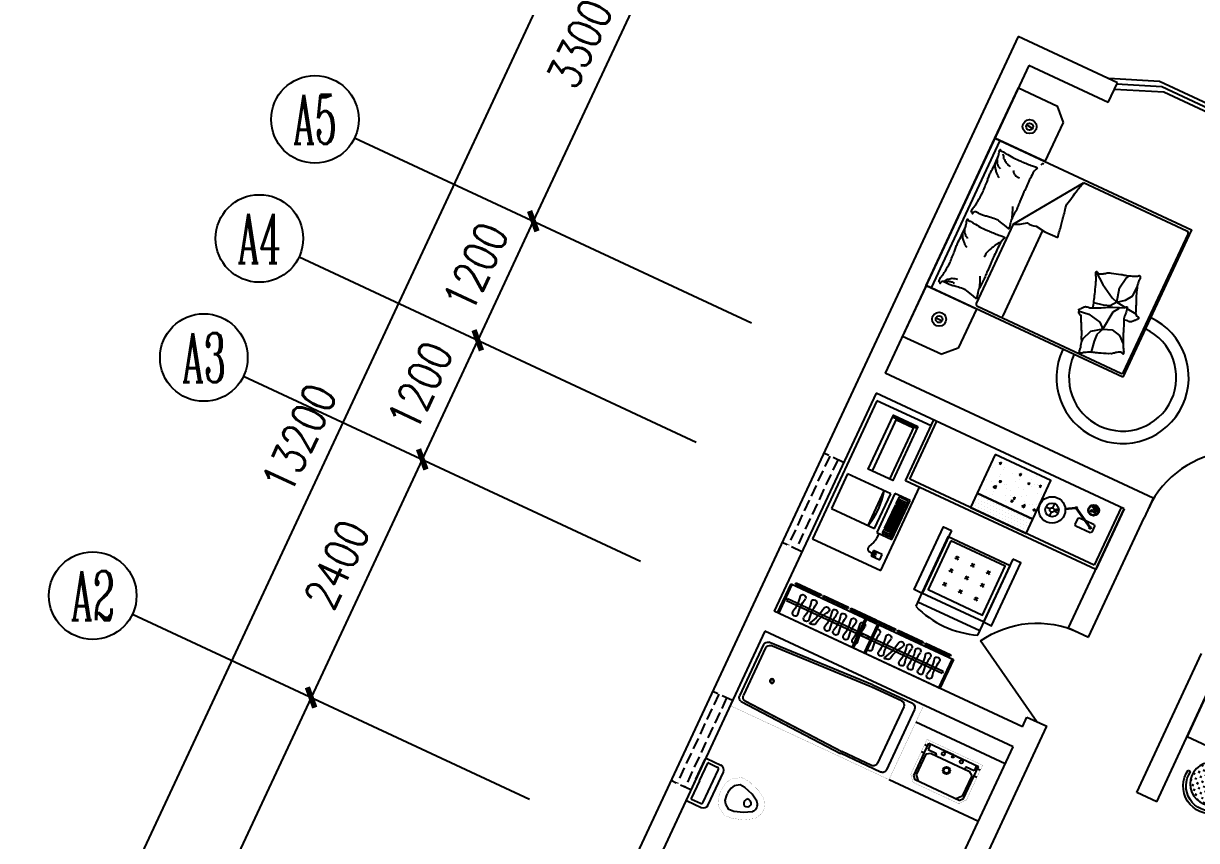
# Model space of a CAD drawing. Header units: millimetres. Extents: x 751 to 49128, y 379 to 40024.
# Drawn here: x 2421 to 13132, y 27337 to 34801 of the extents above; entities that cross this region are included whole.
import ezdxf
from ezdxf.enums import TextEntityAlignment as Align

# ---------------------------------------------------------------- set-up
doc = ezdxf.new("R2010")
doc.units = ezdxf.units.MM
doc.linetypes.add('DASH', pattern=[0.35, 0.25, -0.1])
for name, color, linetype in [('AXIS', 3, 'Continuous'), ('AXIS_TEXT', 7, 'Continuous'), ('LAYER1', 5, 'Continuous'), ('PUB_TEXT', 7, 'Continuous'), ('PUB_WINDW', 7, 'Continuous'), ('WALL', 255, 'Continuous'), ('WINDOW', 2, 'Continuous')]:
    doc.layers.add(name, color=color, linetype=linetype)
doc.styles.add('COMPLEX', font='COMPLEX')
doc.styles.add('DIM_FONT', font='SIMPLEX', dxfattribs={"width": 0.8})
doc.styles.add('SIMPLEX', font='SIMPLEX.SHX')
doc.styles.get("Standard").update_dxf_attribs({"font": 'arial.ttf'})
doc.dimstyles.new('AXIS', dxfattribs={"dimtxt": 300, "dimasz": 1, "dimexe": 250, "dimexo": 300, "dimgap": 0.09, "dimtad": 1, "dimdec": 0, "dimzin": 0, "dimdsep": 46, "dimtxsty": 'DIM_FONT', "dimblk": '_DIMX', "dimcen": 0.09, "dimse1": 1, "dimse2": 1, "dimclrt": 7, "dimadec": 0, "dimazin": 0, "dimtfac": 1, "dimtdec": 0, "dimtix": 1, "dimtmove": 2, "dimatfit": 3, "dimldrblk": '_DIMX', "dimfxl": 1, "dimtolj": 1, "dimtzin": 0, "dimarcsym": 0})

# ---------------------------------------------------------------- blocks, each defined once
blk = doc.blocks.new('_DIMX')
at = {"const_width": 50}
blk.add_lwpolyline([(-70, -70), (70, 70)], dxfattribs=at)
blk = doc.blocks.new('*D67')
at = {"color": 0, "linetype": 'ByBlock', "transparency": 16777216}
blk.add_line((-2841, 39187), (-8419, 27226), dxfattribs=at)
at = {"layer": 'DEFPOINTS', "color": 0, "linetype": 'ByBlock', "transparency": 16777216}
for p in [(-122, 37920), (-8419, 27225), (-5701, 25957)]:
    blk.add_point(p, dxfattribs=at)
at = {"color": 0, "linetype": 'ByBlock', "transparency": 16777216}
for p, rotation in [((-2841, 39188), 65), ((-8419, 27225), 245)]:
    blk.add_blockref('_DIMX', p, dxfattribs=dict(at, rotation=rotation))
at = {"color": 7, "linetype": 'ByBlock', "transparency": 16777216, "insert": (-5902, 33333), "char_height": 300, "attachment_point": 5, "rotation": 65, "style": 'DIM_FONT'}
blk.add_mtext('\\A1;13200', dxfattribs=at)
blk = doc.blocks.new('*D62')
at = {"color": 0, "linetype": 'ByBlock', "transparency": 16777216}
blk.add_line((-2370, 38305), (-3764, 35316), dxfattribs=at)
at = {"layer": 'DEFPOINTS', "color": 0, "linetype": 'ByBlock', "transparency": 16777216}
for p in [(-376, 37377), (-3764, 35316), (-1770, 34386)]:
    blk.add_point(p, dxfattribs=at)
at = {"color": 0, "linetype": 'ByBlock', "transparency": 16777216}
for p, rotation in [((-2369, 38306), 65), ((-3764, 35316), 245)]:
    blk.add_blockref('_DIMX', p, dxfattribs=dict(at, rotation=rotation))
at = {"color": 7, "linetype": 'ByBlock', "transparency": 16777216, "insert": (-3339, 36938), "char_height": 300, "attachment_point": 5, "rotation": 65, "style": 'DIM_FONT'}
blk.add_mtext('\\A1;3300', dxfattribs=at)
blk = doc.blocks.new('_GCBLK')
at = {"linetype": 'DASH'}
for p, q in [((-0.5, -0.5), (-0.5, 0.5)), ((0.5, -0.5), (0.5, 0.5)), ((-0.5, 0.2), (0.5, 0.2)), ((-0.5, -0.2), (0.5, -0.2))]:
    blk.add_line(p, q, dxfattribs=at)
at = {"style": 'SIMPLEX', "flags": 9}
blk.add_attdef('A', text='', height=1, dxfattribs=at).set_placement((0, 1.5), align=Align.MIDDLE)
blk = doc.blocks.new('M_E10')
for p, q in [((-740, -70), (-740, -680)), ((-700, -30), (-302, -30)), ((-640, -90), (-640, -660)), ((-600, -50), (-300, -50)), ((-300, -50), (695, -96)), ((-298, -30), (724, -76)), ((730, -136), (730, -614)), ((760, -116), (760, -634)), ((-700, -720), (-302, -720)), ((-600, -700), (-300, -700)), ((695, -654), (-300, -700)), ((685, -654), (-300, -700)), ((724, -674), (-298, -720))]:
    blk.add_line(p, q)
at = {"const_width": 1.5}
for points in [[(-800, 0), (800, 0)], [(-800, -750), (-800, 0)], [(800, 0), (800, -750)], [(800, -750), (-800, -750)]]:
    blk.add_lwpolyline(points, dxfattribs=at)
for radius in [20, 16]:
    blk.add_circle((550, -386), radius)
for centre, start, end in [((-700, -70), 90, 180), ((-600, -90), 90, 180), ((-302, -70), 83.7966, 90), ((690, -136), 0, 83.3675), ((720, -116), 0, 83.7966), ((690, -614), 276.6325, 0), ((720, -634), 276.2034, 0), ((-700, -680), 180, 270), ((-600, -660), 180, 270), ((-302, -680), 270, 276.2034)]:
    blk.add_arc(centre, 40, start, end)
at = {"width": 0.8, "flags": 9}
for tag in ['XSIZE', 'YSIZE']:
    blk.add_attdef(tag, (0, 0), '', height=0.5, dxfattribs=at)
blk = doc.blocks.new('A$C3084621F')
at = {"color": 7}
for p, q in [((553, 1637), (12, 1637)), ((553, 1613), (12, 1613)), ((553, 0), (553, 1637)), ((84, 1390), (84, 1387)), ((264, 51), (264, 1565)), ((298, 1565), (264, 1565)), ((298, 1565), (298, 51)), ((608, 1563), (580, 1563)), ((580, 1563), (580, 1095)), ((580, 1562), (580, 1094)), ((608, 1559), (580, 1559)), ((608, 1095), (608, 1563)), ((608, 1094), (608, 1562)), ((84, 1223), (84, 1220)), ((84, 1034), (84, 1031)), ((580, 1097), (608, 1097)), ((580, 1094), (608, 1094)), ((580, 1049), (580, 581)), ((608, 1049), (580, 1049)), ((580, 1048), (580, 580)), ((608, 1046), (580, 1046)), ((608, 581), (608, 1049)), ((608, 580), (608, 1048)), ((84, 871), (84, 874)), ((89, 596), (88, 599)), ((455, 746), (456, 744)), ((84, 486), (84, 483)), ((580, 583), (608, 583)), ((580, 580), (608, 580)), ((608, 539), (580, 539)), ((580, 539), (580, 71)), ((580, 538), (580, 70)), ((608, 536), (580, 536)), ((608, 71), (608, 539)), ((608, 70), (608, 538)), ((84, 278), (84, 275)), ((12, 24), (553, 24)), ((12, 0), (553, 0)), ((298, 51), (264, 51)), ((580, 73), (608, 73)), ((580, 70), (608, 70))]:
    blk.add_line(p, q, dxfattribs=at)
at = {"color": 7, "const_width": 24}
blk.add_lwpolyline([(12, 0), (12, 1637)], dxfattribs=at)
at = {"color": 7}
for centre, radius, start, end in [((132, 1390), 48, 90, 180), ((280, 2081), 660, 257.036, 282.964), ((429, 1390), 48, 360, 90), ((132, 1387), 48, 180, 270), ((132, 1223), 48, 90, 180), ((132, 1220), 48, 180, 270), ((280, 696), 660, 77.036, 102.964), ((280, 1914), 660, 257.036, 282.964), ((429, 1387), 48, 270, 0), ((429, 1223), 48, 360, 90), ((429, 1220), 48, 270, 0), ((132, 1034), 48, 90, 180), ((132, 1031), 48, 180, 270), ((280, 528), 660, 77.036, 102.964), ((280, 1726), 660, 257.036, 282.964), ((280, 340), 660, 77.036, 102.964), ((429, 1034), 48, 360, 90), ((429, 1031), 48, 270, 0), ((132, 874), 48, 90, 180), ((132, 871), 48, 180, 270), ((280, 1565), 660, 257.036, 282.964), ((280, 180), 660, 77.036, 102.964), ((429, 874), 48, 0, 90), ((429, 871), 48, 270, 0), ((91, 582), 14.6, 98.0126, 273.5166), ((133, 615), 48, 109.6204, 199.6204), ((559, -247), 939, 98.1153, 119.8428), ((3, 1324), 674, 279.7856, 305.4462), ((410, 730), 48, 19.6204, 109.6204), ((411, 728), 48, 289.6204, 19.6204), ((132, 486), 48, 90, 180), ((132, 483), 48, 180, 270), ((280, 1178), 660, 257.036, 282.964), ((280, -208), 660, 77.036, 102.964), ((429, 486), 48, 360, 90), ((429, 483), 48, 270, 0), ((132, 278), 48, 90, 180), ((132, 275), 48, 180, 270), ((280, 969), 660, 257.036, 282.964), ((280, -417), 660, 77.036, 102.964), ((429, 278), 48, 360, 90), ((429, 275), 48, 270, 0)]:
    blk.add_arc(centre, radius, start, end, dxfattribs=at)
blk = doc.blocks.new('*D63')
at = {"color": 0, "linetype": 'ByBlock', "transparency": 16777216}
blk.add_line((-3765, 35315), (-4271, 34229), dxfattribs=at)
at = {"layer": 'DEFPOINTS', "color": 0, "linetype": 'ByBlock', "transparency": 16777216}
for p in [(-1770, 34386), (-4271, 34228), (-2277, 33298)]:
    blk.add_point(p, dxfattribs=at)
at = {"color": 0, "linetype": 'ByBlock', "transparency": 16777216}
for p, rotation in [((-3764, 35316), 65), ((-4271, 34228), 245)]:
    blk.add_blockref('_DIMX', p, dxfattribs=dict(at, rotation=rotation))
at = {"color": 7, "linetype": 'ByBlock', "transparency": 16777216, "insert": (-4290, 34899), "char_height": 300, "attachment_point": 5, "rotation": 65, "style": 'DIM_FONT'}
blk.add_mtext('\\A1;1200', dxfattribs=at)
blk = doc.blocks.new('_AXISO')
blk.add_circle((0, 0), 0.5)
at = {"layer": 'AXIS_TEXT', "style": 'COMPLEX', "width": 1.041667}
blk.add_attdef('A', text='', height=0.56, dxfattribs=at).set_placement((-0.25, -0.28), (0.25, -0.28), align=Align.FIT)
blk = doc.blocks.new('*D66')
at = {"color": 0, "linetype": 'ByBlock', "transparency": 16777216}
blk.add_line((-5793, 30964), (-7694, 26888), dxfattribs=at)
at = {"layer": 'DEFPOINTS', "color": 0, "linetype": 'ByBlock', "transparency": 16777216}
for p in [(-3799, 30036), (-7694, 26887), (-5701, 25957)]:
    blk.add_point(p, dxfattribs=at)
at = {"color": 0, "linetype": 'ByBlock', "transparency": 16777216}
for p, rotation in [((-5793, 30965), 65), ((-7694, 26887), 245)]:
    blk.add_blockref('_DIMX', p, dxfattribs=dict(at, rotation=rotation))
at = {"color": 7, "linetype": 'ByBlock', "transparency": 16777216, "insert": (-7015, 29053), "char_height": 300, "attachment_point": 5, "rotation": 65, "style": 'DIM_FONT'}
blk.add_mtext('\\A1;4500', dxfattribs=at)
blk = doc.blocks.new('*D65')
at = {"color": 0, "linetype": 'ByBlock', "transparency": 16777216}
blk.add_line((-4779, 33140), (-5792, 30966), dxfattribs=at)
at = {"layer": 'DEFPOINTS', "color": 0, "linetype": 'ByBlock', "transparency": 16777216}
for p in [(-2784, 32211), (-5793, 30965), (-3799, 30036)]:
    blk.add_point(p, dxfattribs=at)
at = {"color": 0, "linetype": 'ByBlock', "transparency": 16777216}
for p, rotation in [((-4778, 33140), 65), ((-5793, 30965), 245)]:
    blk.add_blockref('_DIMX', p, dxfattribs=dict(at, rotation=rotation))
at = {"color": 7, "linetype": 'ByBlock', "transparency": 16777216, "insert": (-5557, 32180), "char_height": 300, "attachment_point": 5, "rotation": 65, "style": 'DIM_FONT'}
blk.add_mtext('\\A1;2400', dxfattribs=at)
blk = doc.blocks.new('*D64')
at = {"color": 0, "linetype": 'ByBlock', "transparency": 16777216}
blk.add_line((-4272, 34227), (-4778, 33141), dxfattribs=at)
at = {"layer": 'DEFPOINTS', "color": 0, "linetype": 'ByBlock', "transparency": 16777216}
for p in [(-2277, 33298), (-4778, 33140), (-2784, 32211)]:
    blk.add_point(p, dxfattribs=at)
at = {"color": 0, "linetype": 'ByBlock', "transparency": 16777216}
for p, rotation in [((-4271, 34228), 65), ((-4778, 33140), 245)]:
    blk.add_blockref('_DIMX', p, dxfattribs=dict(at, rotation=rotation))
at = {"color": 7, "linetype": 'ByBlock', "transparency": 16777216, "insert": (-4797, 33811), "char_height": 300, "attachment_point": 5, "rotation": 65, "style": 'DIM_FONT'}
blk.add_mtext('\\A1;1200', dxfattribs=at)
blk = doc.blocks.new('M_E7')
for p, q in [((-10, 112), (-151, 112)), ((-201, 62), (-201, -265)), ((-150, 61), (-150, -264)), ((-41, 81), (-130, 81)), ((-36, -102), (-36, 76)), ((0, -102), (0, 102)), ((-36, -102), (-36, -279)), ((0, -102), (0, -305)), ((-10, -315), (-151, -315)), ((-41, -284), (-130, -284))]:
    blk.add_line(p, q)
at = {"const_width": 1}
for points in [[(-651, -24), (-637, -1), (-550, 51), (-451, 83), (-371, 88), (-294, 37), (-262, -18), (-252, -84), (-252, -102)], [(-651, -180), (-637, -202), (-550, -254), (-451, -287), (-371, -292), (-294, -240), (-262, -186), (-252, -119), (-252, -102)]]:
    blk.add_lwpolyline(points, dxfattribs=at)
for points in [[(-597, -59), (-590, -49), (-523, -9), (-438, 19), (-389, 22), (-343, -9), (-325, -40), (-317, -89), (-317, -102)], [(-596, -145), (-590, -154), (-523, -194), (-438, -222), (-389, -225), (-343, -194), (-325, -164), (-317, -114), (-317, -102)]]:
    blk.add_lwpolyline(points)
blk.add_lwpolyline([(-644, -15, 0.39866), (-643, -191, 0.39866)], format="xyb", dxfattribs=at)
for centre, radius, start, end in [((-151, 62), 50, 90, 180), ((-10, 102), 10, 0, 90), ((-130, 61), 20, 90, 180), ((-41, 76), 5, 0, 90), ((-551, -102), 62.6, 137.0381, 223.979), ((-511, -114), 47.8, 77.2641, 164.6652), ((-511, -89), 47.8, 195.3348, 282.7359), ((-541, -103), 54.1, 1.1332, 40.3816), ((-541, -101), 54.1, 319.6184, 358.8668), ((-151, -265), 50, 180, 270), ((-130, -264), 20, 180, 270), ((-41, -279), 5, 270, 0), ((-10, -305), 10, 270, 0)]:
    blk.add_arc(centre, radius, start, end)
at = {"width": 0.8, "flags": 9}
for tag in ['XSIZE', 'YSIZE']:
    blk.add_attdef(tag, (0, 0), '', height=0.5, dxfattribs=at)
blk = doc.blocks.new('M_C42MSU')
for p, q in [((-900, 0), (-900, -700)), ((-900, 0), (0, 0)), ((0, 0), (0, -900)), ((-900, -700), (-700, -900)), ((0, -900), (-700, -900))]:
    blk.add_line(p, q)
at = {"width": 0.8, "flags": 9}
for tag in ['XSIZE', 'YSIZE']:
    blk.add_attdef(tag, (0, 0), '', height=0.5, dxfattribs=at)
blk = doc.blocks.new('A$C2C8103B7')
at = {"layer": 'LAYER1'}
h = blk.add_hatch(dxfattribs=at)
h.set_pattern_fill('CROSS', scale=100, style=0)
h.set_pattern_definition([(0, (3258107.49, -723202.217), (25, 25), [12.5, -37.5]), (90, (3258113.74, -723208.467), (-25, 25), [12.5, -37.5])])
h.paths.add_polyline_path([(39.3, 150, 1), (339.3, 150, 1)])
at = {"layer": 'LAYER1', "color": 7}
for p, q in [((0, 137.7), (19.8, 140.5)), ((378.5, 117.1), (359.1, 122.1))]:
    blk.add_line(p, q, dxfattribs=at)
blk.add_circle((189.3, 150), 150, dxfattribs=at)
for radius in [193.2, 173.2]:
    blk.add_arc((191.3, 165), radius, 345.65283, 188.13031, dxfattribs=at)
blk = doc.blocks.new('_DBLK')
blk.add_line((-0.5, 0), (0, -0.866))
blk.add_arc((-0.5, 0), 1, 300, 0)
at = {"style": 'SIMPLEX', "flags": 9}
blk.add_attdef('A', text='', height=1, dxfattribs=at).set_placement((0, 1.5), align=Align.MIDDLE)
blk = doc.blocks.new('M_E0')
for p, q in [((-277, -51), (-251, -51)), ((-251, -26), (251, -26)), ((-251, -349), (-251, -26)), ((-232, -26), (-232, -79)), ((-232, -79), (-154, -79)), ((-191, -100), (-232, -127)), ((-191, -100), (189, -100)), ((-149, -84), (-149, -100)), ((0, -26), (-90, -26)), ((-90, -26), (90, -26)), ((148, -84), (148, -100)), ((232, -79), (153, -79)), ((192, -101), (232, -127)), ((232, -26), (232, -79)), ((251, -349), (251, -26)), ((279, -51), (253, -51)), ((-279, -123), (-251, -123)), ((-232, -127), (-232, -335)), ((232, -127), (232, -335)), ((281, -123), (253, -123)), ((-221, -381), (-251, -349)), ((-232, -335), (-191, -381)), ((222, -381), (-221, -381)), ((232, -335), (191, -381)), ((222, -381), (251, -349))]:
    blk.add_line(p, q)
at = {"const_width": 1.5}
for points in [[(-280, 0), (-280, -350)], [(-280, 0), (280, 0)], [(280, 0), (280, -350)], [(-280, -350), (-230, -410)], [(-230, -410), (230, -410)], [(280, -350), (230, -410)]]:
    blk.add_lwpolyline(points, dxfattribs=at)
for centre, radius in [((-89, -56), 15), ((1, -44), 8), ((91, -54), 15), ((1, -182), 33.1), ((1, -182), 24.9)]:
    blk.add_circle(centre, radius)
for centre, start, end in [((-154, -84), 0, 90), ((153, -84), 90, 180), ((189, -105), 57.2444, 90)]:
    blk.add_arc(centre, 5, start, end)
at = {"width": 0.8, "flags": 9}
for tag in ['XSIZE', 'YSIZE']:
    blk.add_attdef(tag, (0, 0), '', height=0.5, dxfattribs=at)
blk = doc.blocks.new('*X31')
at = {"color": 0}
for p, q in [((26469, 18332), (26483, 18349)), ((26469, 18332), (26487, 18330)), ((26487, 18330), (26483, 18349)), ((26510, 18385), (26510, 18385)), ((26529, 18318), (26529, 18318)), ((26532, 18300), (26532, 18300)), ((26684, 18340), (26684, 18340)), ((26684, 18313), (26699, 18330)), ((26684, 18313), (26702, 18311)), ((26692, 18294), (26692, 18294)), ((26696, 18301), (26696, 18301)), ((26702, 18311), (26699, 18330)), ((26810, 18316), (26810, 18316)), ((26839, 18361), (26839, 18361)), ((26878, 18301), (26878, 18301)), ((26899, 18294), (26914, 18311)), ((26899, 18294), (26917, 18293)), ((26917, 18293), (26914, 18311)), ((26431, 18267), (26431, 18267)), ((26525, 18218), (26525, 18218)), ((26528, 18241), (26528, 18241)), ((26538, 18181), (26559, 18189)), ((26553, 18170), (26559, 18189)), ((26617, 18183), (26617, 18183)), ((26621, 18292), (26621, 18292)), ((26681, 18240), (26681, 18240)), ((26703, 18271), (26703, 18271)), ((26731, 18198), (26731, 18198)), ((26775, 18205), (26775, 18205)), ((26790, 18277), (26811, 18285)), ((26790, 18277), (26805, 18267)), ((26805, 18267), (26811, 18285)), ((26835, 18261), (26835, 18261)), ((26852, 18287), (26852, 18287)), ((26920, 18223), (26920, 18223)), ((26950, 18235), (26950, 18235)), ((26425, 18145), (26425, 18145)), ((26473, 18147), (26473, 18147)), ((26511, 18106), (26534, 18131)), ((26511, 18106), (26525, 18123)), ((26511, 18106), (26529, 18105)), ((26511, 18106), (26537, 18102)), ((26521, 18118), (26521, 18118)), ((26529, 18104), (26525, 18123)), ((26537, 18102), (26534, 18130)), ((26537, 18107), (26537, 18107)), ((26538, 18181), (26553, 18170)), ((26542, 18173), (26542, 18173)), ((26600, 18175), (26600, 18175)), ((26633, 18140), (26633, 18140)), ((26652, 18080), (26652, 18080)), ((26677, 18140), (26677, 18140)), ((26697, 18100), (26697, 18100)), ((26726, 18087), (26740, 18104)), ((26726, 18087), (26744, 18086)), ((26744, 18086), (26740, 18104)), ((26794, 18134), (26794, 18134)), ((26831, 18162), (26831, 18162)), ((26831, 18056), (26854, 18081)), ((26841, 18105), (26841, 18105)), ((26857, 18052), (26854, 18081)), ((26857, 18093), (26857, 18093)), ((26890, 18100), (26890, 18100)), ((26916, 18115), (26916, 18115)), ((26941, 18068), (26955, 18086)), ((26954, 18127), (26954, 18127)), ((26959, 18067), (26955, 18086)), ((26969, 18156), (26978, 18160)), ((26969, 18156), (26978, 18150)), ((26414, 17995), (26414, 17995)), ((26463, 18055), (26463, 18055)), ((26518, 18018), (26518, 18018)), ((26538, 18065), (26538, 18065)), ((26540, 18040), (26540, 18040)), ((26574, 17988), (26574, 17988)), ((26674, 18041), (26674, 18041)), ((26715, 18070), (26715, 18070)), ((26717, 18060), (26738, 18068)), ((26717, 18060), (26732, 18050)), ((26732, 18050), (26738, 18068)), ((26828, 18062), (26828, 18062)), ((26831, 18056), (26857, 18052)), ((26837, 17996), (26837, 17996)), ((26941, 18068), (26959, 18067)), ((26951, 18011), (26951, 18011))]:
    blk.add_line(p, q, dxfattribs=at)
blk = doc.blocks.new('*X32')
at = {"color": 0}
for p, q in [((26421.875, 17968.75), (26421.875, 17968.75)), ((26453.125, 17968.75), (26453.125, 17968.75)), ((26484.375, 17968.75), (26484.375, 17968.75)), ((26515.625, 17968.75), (26515.625, 17968.75)), ((26546.875, 17968.75), (26546.875, 17968.75)), ((26578.125, 17968.75), (26578.125, 17968.75)), ((26609.375, 17968.75), (26609.375, 17968.75)), ((26640.625, 17968.75), (26640.625, 17968.75)), ((26671.875, 17968.75), (26671.875, 17968.75)), ((26703.125, 17968.75), (26703.125, 17968.75)), ((26734.375, 17968.75), (26734.375, 17968.75)), ((26765.625, 17968.75), (26765.625, 17968.75)), ((26796.875, 17968.75), (26796.875, 17968.75)), ((26828.125, 17968.75), (26828.125, 17968.75)), ((26859.375, 17968.75), (26859.375, 17968.75)), ((26890.625, 17968.75), (26890.625, 17968.75)), ((26921.875, 17968.75), (26921.875, 17968.75)), ((26953.125, 17968.75), (26953.125, 17968.75)), ((26406.25, 17937.5), (26406.25, 17937.5)), ((26406.25, 17875), (26406.25, 17875)), ((26421.875, 17906.25), (26421.875, 17906.25)), ((26437.5, 17937.5), (26437.5, 17937.5)), ((26437.5, 17875), (26437.5, 17875)), ((26453.125, 17906.25), (26453.125, 17906.25)), ((26468.75, 17937.5), (26468.75, 17937.5)), ((26468.75, 17875), (26468.75, 17875)), ((26484.375, 17906.25), (26484.375, 17906.25)), ((26500, 17937.5), (26500, 17937.5)), ((26500, 17875), (26500, 17875)), ((26515.625, 17906.25), (26515.625, 17906.25)), ((26531.25, 17937.5), (26531.25, 17937.5)), ((26531.25, 17875), (26531.25, 17875)), ((26546.875, 17906.25), (26546.875, 17906.25)), ((26562.5, 17937.5), (26562.5, 17937.5)), ((26562.5, 17875), (26562.5, 17875)), ((26578.125, 17906.25), (26578.125, 17906.25)), ((26593.75, 17937.5), (26593.75, 17937.5)), ((26593.75, 17875), (26593.75, 17875)), ((26609.375, 17906.25), (26609.375, 17906.25)), ((26625, 17937.5), (26625, 17937.5)), ((26625, 17875), (26625, 17875)), ((26640.625, 17906.25), (26640.625, 17906.25)), ((26656.25, 17937.5), (26656.25, 17937.5)), ((26656.25, 17875), (26656.25, 17875)), ((26671.875, 17906.25), (26671.875, 17906.25)), ((26687.5, 17937.5), (26687.5, 17937.5)), ((26687.5, 17875), (26687.5, 17875)), ((26703.125, 17906.25), (26703.125, 17906.25)), ((26718.75, 17937.5), (26718.75, 17937.5)), ((26718.75, 17875), (26718.75, 17875)), ((26734.375, 17906.25), (26734.375, 17906.25)), ((26750, 17937.5), (26750, 17937.5)), ((26750, 17875), (26750, 17875)), ((26765.625, 17906.25), (26765.625, 17906.25)), ((26781.25, 17937.5), (26781.25, 17937.5)), ((26781.25, 17875), (26781.25, 17875)), ((26796.875, 17906.25), (26796.875, 17906.25)), ((26812.5, 17937.5), (26812.5, 17937.5)), ((26812.5, 17875), (26812.5, 17875)), ((26828.125, 17906.25), (26828.125, 17906.25)), ((26843.75, 17937.5), (26843.75, 17937.5)), ((26843.75, 17875), (26843.75, 17875)), ((26859.375, 17906.25), (26859.375, 17906.25)), ((26875, 17937.5), (26875, 17937.5)), ((26875, 17875), (26875, 17875)), ((26890.625, 17906.25), (26890.625, 17906.25)), ((26906.25, 17937.5), (26906.25, 17937.5)), ((26906.25, 17875), (26906.25, 17875)), ((26921.875, 17906.25), (26921.875, 17906.25)), ((26937.5, 17937.5), (26937.5, 17937.5)), ((26937.5, 17875), (26937.5, 17875)), ((26953.125, 17906.25), (26953.125, 17906.25)), ((26968.75, 17937.5), (26968.75, 17937.5)), ((26968.75, 17875), (26968.75, 17875)), ((26421.875, 17843.75), (26421.875, 17843.75)), ((26453.125, 17843.75), (26453.125, 17843.75)), ((26484.375, 17843.75), (26484.375, 17843.75)), ((26515.625, 17843.75), (26515.625, 17843.75)), ((26546.875, 17843.75), (26546.875, 17843.75)), ((26578.125, 17843.75), (26578.125, 17843.75)), ((26609.375, 17843.75), (26609.375, 17843.75)), ((26640.625, 17843.75), (26640.625, 17843.75)), ((26671.875, 17843.75), (26671.875, 17843.75)), ((26703.125, 17843.75), (26703.125, 17843.75)), ((26734.375, 17843.75), (26734.375, 17843.75)), ((26765.625, 17843.75), (26765.625, 17843.75)), ((26796.875, 17843.75), (26796.875, 17843.75)), ((26828.125, 17843.75), (26828.125, 17843.75)), ((26859.375, 17843.75), (26859.375, 17843.75)), ((26890.625, 17843.75), (26890.625, 17843.75)), ((26921.875, 17843.75), (26921.875, 17843.75)), ((26953.125, 17843.75), (26953.125, 17843.75))]:
    blk.add_line(p, q, dxfattribs=at)
blk = doc.blocks.new('P11SUN01')
at = {"color": 0, "linetype": 'ByBlock'}
for p, q in [((673.1, 0), (673.1, 317.5)), ((660.4, 38.1), (660.4, 266.7))]:
    blk.add_line(p, q, dxfattribs=at)
blk.add_lwpolyline([(698.5, 0), (0, 0), (0, 317.5), (698.5, 317.5)], close=True, dxfattribs=at)
blk.add_lwpolyline([(0, 38.1), (685.8, 38.1), (685.8, 266.7), (0, 266.7)], dxfattribs=at)
blk = doc.blocks.new('*D71')
at = {"color": 0, "linetype": 'ByBlock', "transparency": 16777216}
blk.add_line((5683, 38303), (2150, 39950), dxfattribs=at)
at = {"layer": 'DEFPOINTS', "color": 0, "linetype": 'ByBlock', "transparency": 16777216}
for p in [(2149, 39951), (1219, 37957), (4754, 36309)]:
    blk.add_point(p, dxfattribs=at)
at = {"color": 0, "linetype": 'ByBlock', "transparency": 16777216}
for p, rotation in [((2149, 39951), 154.9999999999999), ((5684, 38303), 334.9999999999999)]:
    blk.add_blockref('_DIMX', p, dxfattribs=dict(at, rotation=rotation))
at = {"color": 7, "linetype": 'ByBlock', "transparency": 16777216, "insert": (4043, 39399), "char_height": 300, "attachment_point": 5, "rotation": 335, "style": 'DIM_FONT'}
blk.add_mtext('\\A1;3900', dxfattribs=at)
blk = doc.blocks.new('M_B1ZDK')
for points in [[(0.5331, 0.549), (0.3361, 1.3649), (-0.3361, 1.3649), (-0.5418, 0.5128)], [(0.5012, 0.4163), (0.318, 1.1838), (-0.318, 1.1838), (-0.5012, 0.4283)], [(0.5, 0.1667), (0.3, 1.0027), (-0.3, 1.0027), (-0.5, 0.1667)]]:
    blk.add_lwpolyline(points)
blk = doc.blocks.new('1T4F79')
for p, q in [((-25718.6, 11691.5), (-25665.2, 11660.7)), ((-26589.4, 10202.6), (-25961.8, 11548.4)), ((-25841, 10785.9), (-25198.9, 11161.6)), ((-24255.1, 10721.5), (-25198.9, 11161.6)), ((-25841, 10785.9), (-26178.9, 10061.2)), ((-25934.3, 9947.1), (-25570.6, 10727.3)), ((-24833.7, 9433.9), (-24245.5, 10695.2)), ((-25083.3, 10349.6), (-25023.2, 10235.1)), ((-24870, 10202.5), (-24814.6, 10289)), ((-24814.6, 10289), (-24781.6, 10312.9)), ((-25023.2, 10235.1), (-24937.6, 10113.1)), ((-24895.4, 10074), (-24870, 10202.5)), ((-24748.2, 10130.6), (-24709.3, 10214)), ((-24895.4, 10074), (-24956.6, 10039.9)), ((-24937.6, 10113.1), (-24895.4, 10074)), ((-24895.4, 10074), (-24818, 10091.9)), ((-24895.4, 10074), (-24815.9, 10024.1)), ((-24818, 10091.9), (-24748.2, 10130.6)), ((-26169.3, 10034.9), (-24860, 9424.3)), ((-25249.3, 9993.9), (-25151, 9963.1)), ((-25151, 9963.1), (-25052.3, 9888.8)), ((-25016.3, 10046.2), (-25104.3, 10065.6)), ((-25024.8, 9827.1), (-24930.1, 9985.9)), ((-24956.6, 10039.9), (-25016.3, 10046.2)), ((-24930.1, 9985.9), (-24876.8, 10015.6)), ((-24876.8, 10015.6), (-24864.1, 10022.8)), ((-24803.5, 10016.3), (-24723.6, 9966.1)), ((-26546.6, 9929.6), (-26490.8, 9903.6)), ((-25052.3, 9888.8), (-25024.8, 9827.1)), ((-25136.8, 9804.2), (-25210.4, 9735.2)), ((-25024.8, 9827.1), (-25136.8, 9804.2)), ((-25077.5, 9778.5), (-25103.2, 9715.3)), ((-25024.8, 9827.1), (-25077.5, 9778.5)), ((-25024.8, 9827.1), (-24937.8, 9820.4)), ((-24937.8, 9820.4), (-24872.4, 9767.4)), ((-24872.4, 9767.4), (-24838.7, 9693.1)), ((-25210.4, 9735.2), (-25217.4, 9712.1)), ((-25103.2, 9715.3), (-25128.8, 9620.1)), ((-25128.8, 9620.1), (-25124.4, 9614.5)), ((-26335, 7742), (-26375.1, 7727.5)), ((-26362.4, 7754.8), (-26347.8, 7714.7)), ((-26388.7, 7626.9), (-26428.8, 7612.3)), ((-26416, 7639.7), (-26401.5, 7599.6)), ((-26192.2, 7675.4), (-26232.3, 7660.8)), ((-26219.5, 7688.2), (-26205, 7648.1)), ((-26049.4, 7608.8), (-26089.5, 7594.2)), ((-26076.7, 7621.6), (-26062.1, 7581.5)), ((-26446.7, 7502.6), (-26486.8, 7488)), ((-26474, 7515.4), (-26459.4, 7475.3)), ((-26245.9, 7560.3), (-26286, 7545.7)), ((-26273.2, 7573.1), (-26258.6, 7533)), ((-26130.4, 7506.5), (-26115.8, 7466.4)), ((-26303.8, 7436), (-26343.9, 7421.4)), ((-26331.2, 7448.8), (-26316.6, 7408.7)), ((-26103, 7493.7), (-26143.1, 7479.1)), ((-26161, 7369.4), (-26201.1, 7354.8)), ((-26188.4, 7382.2), (-26173.8, 7342.1)), ((-26729.7, 6238.5), (-25914.1, 5858.1)), ((-26975.5, 5711.4), (-26159.8, 5331.1))]:
    blk.add_line(p, q)
at = {"linetype": 'Continuous'}
for p, q in [((-26671.7, 7422.9), (-26433.2, 7934.4)), ((-25869.1, 7665.1), (-26435.6, 7929.2)), ((-26165, 7030.7), (-25869.1, 7665.1)), ((-26674.8, 7416.3), (-26731.5, 7294.8)), ((-26674.8, 7416.3), (-26108.3, 7152.1)), ((-26712, 7336.6), (-26145.5, 7072.4))]:
    blk.add_line(p, q, dxfattribs=at)
for points in [[(-24841.9, 9387.7), (-26636.4, 10224.5), (-26008.8, 11570.3), (-24214.3, 10733.6)], [(-24254.3, 6104.7), (-22412.1, 5245.6), (-22224.7, 5647.6), (-24066.9, 6506.7)]]:
    blk.add_lwpolyline(points, close=True)
for points in [[(-26183.7, 10898.4, 0.2633679), (-26212.2, 10881.2, 0.494818), (-26225.2, 10897.2, 0.0492247), (-26219.4, 10913.8, 0.0368308), (-26207.9, 10934.3, 0.0318927), (-26184.7, 10965, -0.035782), (-26164.3, 10992.5, -0.0329413), (-26121.5, 11070.5, -0.0265645), (-26080.2, 11172.7, -0.0179054), (-26069.3, 11208.6, 0.0333975), (-26062.9, 11227.7, 0.0320396), (-26046.7, 11260.7, -0.018442), (-26017.1, 11317.1, -0.0108373), (-25990.7, 11375.5, -0.0146239), (-25973.3, 11419.8, -0.1112494), (-25970.5, 11443.1, 0.1537083), (-25966.9, 11459.9, 0.0764444), (-25962.3, 11465.8, 0.2155123), (-25959.6, 11466.7, 0.5858582), (-25958, 11463.1, -0.3634893), (-25957.7, 11457.6, -0.1917163), (-25947.4, 11452.8, 0.1296753), (-25931.7, 11447.5, 0.0173502), (-25917.9, 11437.8, -0.0193256), (-25905.4, 11429.1, -0.0188175), (-25846.8, 11394.6, -0.0218281), (-25794.1, 11369, -0.0062042), (-25763.1, 11356.1, -0.0019631), (-25664.6, 11316.9, -0.0283408), (-25630.4, 11305.6, 0.1170135), (-25622.7, 11301.4, 0.36606), (-25622.4, 11299.7, 0.0397304), (-25630.6, 11288.7, 0.0483088), (-25641.3, 11278.7, -0.0629807), (-25649.3, 11270.7, -0.0405796), (-25662.1, 11251.1, -0.0143451), (-25692, 11192.2, -0.0054844), (-25743.8, 11079.3, -0.0071527), (-25781.4, 10991.8, -0.0087616), (-25796.8, 10952.5, 0.0081531), (-25813.3, 10910.3, 0.06251), (-25841.1, 10860.9, -0.0786693), (-25862, 10820.8, -0.0478251), (-25867.1, 10798.8, 0.034494), (-25873.4, 10768.1, 0.0235714), (-25881.3, 10744.1, 0.5102285), (-25882.7, 10743.7), (-25906.5, 10763), (-25972, 10816.1, -0.0730409), (-25988.7, 10826, -0.0233051), (-26045.9, 10846.5, -0.0182989), (-26068.1, 10852.4, 0.0109699), (-26105.3, 10861.7, 0.0422812), (-26137.3, 10873.4, 0.0272005), (-26184, 10898.4)], [(-25979.7, 11410.5, -0.0881531), (-25991, 11378, -0.0881531), (-25990.4, 11343.6, -0.0775471), (-25980.1, 11315.2, -0.0775471), (-25961.5, 11291.2)], [(-25937.3, 11426.9, -0.0773794), (-25929.1, 11385, -0.0773794), (-25908.6, 11347.6, -0.0475255), (-25890.6, 11328.4, -0.0475255), (-25869.4, 11313)], [(-26008.9, 11334.5, -0.0278422), (-26009.4, 11308.7, -0.048685), (-26007.3, 11294.1, -0.0236665), (-25997.2, 11258.9, -0.0312234), (-25986.6, 11233.1, -0.046801), (-25981.8, 11225.4, -0.0231908), (-25970.2, 11211.1)], [(-25843, 11275.3, -0.0536899), (-25838.9, 11256.7, -0.0703117), (-25832.3, 11243.6, -0.0154482), (-25826.9, 11236.2, -0.0132436), (-25820, 11227.9, -0.0821267), (-25806, 11216.4, -0.0641637), (-25784.6, 11207.5)], [(-25435.9, 10663.2, -0.0078673), (-25402.7, 10776.2, -0.0095085), (-25378.4, 10870.5, -0.0066161), (-25364.1, 10934.9, 0.0238283), (-25359.5, 10952.6, 0.0807126), (-25351.2, 10969.1, 0.0095908), (-25258.7, 11092.7, 0.0131328), (-25237, 11119.1, 0.0078594), (-25198.9, 11161.6)], [(-25852.6, 10842.7, -0.0097295), (-25849.2, 10871, -0.0097295), (-25847, 10899.4, -0.0079705), (-25846.1, 10922.7, -0.0079705), (-25845.8, 10946)], [(-26480.4, 10262, 0.2633679), (-26509, 10244.8, 0.494818), (-26521.9, 10260.9, 0.0492247), (-26516.1, 10277.5, 0.0368308), (-26504.7, 10297.9, 0.0318927), (-26481.5, 10328.6, -0.035782), (-26461, 10356.1, -0.0329413), (-26418.2, 10434.1, -0.0265645), (-26377, 10536.4, -0.0179054), (-26366.1, 10572.3, 0.0333975), (-26359.6, 10591.3, 0.0320396), (-26343.5, 10624.3, -0.018442), (-26313.9, 10680.8, -0.0108373), (-26287.4, 10739.2, -0.0146239), (-26270.1, 10783.4, -0.1112494), (-26267.2, 10806.7, 0.1537083), (-26263.7, 10823.5, 0.0764444), (-26259, 10829.5, 0.2155123), (-26256.4, 10830.4, 0.5858582), (-26254.8, 10826.7, -0.3634893), (-26254.5, 10821.3, -0.1917163), (-26244.1, 10816.4, 0.1296753), (-26228.4, 10811.2, 0.0173502), (-26214.6, 10801.5, -0.0193256), (-26202.2, 10792.8, -0.0188175), (-26143.6, 10758.2, -0.0218281), (-26090.8, 10732.7, -0.0062042), (-26059.9, 10719.7, -0.0019631), (-25961.4, 10680.5, -0.0283408), (-25927.2, 10669.2, 0.1170135), (-25919.4, 10665, 0.36606), (-25919.2, 10663.4, 0.0397304), (-25927.4, 10652.3, 0.0483088), (-25938, 10642.3, -0.0629807), (-25946, 10634.4, -0.0405796), (-25958.8, 10614.8, -0.0143451), (-25988.8, 10555.8, -0.0054844), (-26040.6, 10443, -0.0071527), (-26078.1, 10355.5, -0.0087616), (-26093.5, 10316.2, 0.0081531), (-26110, 10273.9, 0.06251), (-26137.8, 10224.5, -0.0786693), (-26158.7, 10184.4, -0.0478251), (-26163.9, 10162.4, 0.034494), (-26170.2, 10131.7, 0.0235714), (-26178, 10107.7, 0.5102285), (-26179.5, 10107.3), (-26203.3, 10126.6), (-26268.7, 10179.7, -0.0730409), (-26285.5, 10189.7, -0.0233051), (-26342.7, 10210.1, -0.0182989), (-26364.9, 10216, 0.0109699), (-26402, 10225.3, 0.0422812), (-26434, 10237.1, 0.0272005), (-26480.7, 10262)], [(-26276.5, 10774.1, -0.0881531), (-26287.7, 10741.6, -0.0881531), (-26287.1, 10707.3, -0.0775471), (-26276.8, 10678.8, -0.0775471), (-26258.3, 10654.9)], [(-25841, 10785.9, 0.0852718), (-25715.7, 10796.6, 0.1240445), (-25633.3, 10768.2), (-25553.4, 10716.1), (-25435.9, 10663.2)], [(-26305.7, 10698.2, -0.0278422), (-26306.1, 10672.4, -0.048685), (-26304.1, 10657.7, -0.0236665), (-26293.9, 10622.5, -0.0312234), (-26283.3, 10596.8, -0.046801), (-26278.6, 10589, -0.0231908), (-26266.9, 10574.8)], [(-25951.6, 10626.7, -0.0161078), (-25991.4, 10602.8, -0.0245988), (-26016.2, 10585, -0.0094772), (-26057.6, 10550.8, -0.0159373), (-26081.2, 10529.2, -0.0725209), (-26091.2, 10516, -0.0333393), (-26106.5, 10483.6)], [(-26480.5, 10261.9, 0.0773794), (-26443.2, 10282.5, 0.0773794), (-26401.4, 10290.8, 0.0475255), (-26375.1, 10289.4, 0.0475255), (-26349.6, 10283.1)], [(-26149.3, 10206.4, -0.0097295), (-26146, 10234.6, -0.0097295), (-26143.8, 10263, -0.0079705), (-26142.8, 10286.3, -0.0079705), (-26142.5, 10309.6)], [(-25114, 10021.3, 0.0256264), (-25111.7, 10032.9, 0.0108003), (-25094.9, 10166.4, 0.0045599), (-25086.3, 10258, 0.0112502), (-25084, 10295.2, 0.069394), (-25086.1, 10316.7, -0.0797563), (-25087.6, 10335.5, -0.1063995), (-25083.3, 10349.6, -0.3286421), (-25078.6, 10351.8, -0.2995468), (-25073.7, 10346.9, 0.1899166), (-25068.1, 10338.3, 0.0335175), (-25059.4, 10333, 0.0756271), (-25055.1, 10331.5, 0.0534886), (-25046.8, 10330.8, 0.0178379), (-25022, 10332.5, 0.0383936), (-24993.1, 10337.8, -0.0595291), (-24974.2, 10340.4, -0.0359426), (-24946.3, 10338.9, -0.011245), (-24858.1, 10325.8, -0.0062027), (-24818.3, 10318.5, 0.0107832), (-24795.3, 10314.5, 0.0194848), (-24781.6, 10312.9, 0.0050616), (-24728.3, 10309.5, 0.1013919), (-24698.6, 10314, -0.223768), (-24684.6, 10312.7, -0.2555795), (-24681.7, 10308, -0.0815627), (-24683.7, 10291.8, -0.0718052), (-24690.8, 10276.4, 0.0699853), (-24698, 10260.6, 0.0354599), (-24711.3, 10201.8, 0.0294323), (-24718, 10129.4, 0.0015539), (-24719.1, 10093.5, -0.00152), (-24720.2, 10056.8, -0.0047351), (-24721.8, 10019, 0.0038205), (-24723.9, 9972.2, 0.2960011), (-24704, 9939.1, -0.6497743), (-24704.9, 9916.1, -0.0231899), (-24710.9, 9914, 0.0288001), (-24715.8, 9912.2, 0.0057267), (-24723.7, 9908.7, -0.0043581), (-24734.2, 9904.1, -0.027528), (-24756.4, 9895.9, -0.0462142), (-24770.2, 9893, -0.1941211), (-24786.4, 9897.5, 0.1337189), (-24808.4, 9906.5, 0.0057791), (-24831.3, 9909, 0.0088818)], [(-26466.7, 10253.8, 0.0536899), (-26449.1, 10261.2, 0.0703117), (-26434.7, 10263.3, 0.0154482), (-26425.5, 10263.1, 0.0132436), (-26414.7, 10262.2, 0.0821267), (-26397.3, 10257.3, 0.0641637), (-26377.7, 10244.9)]]:
    blk.add_lwpolyline(points, format="xyb")
blk.add_lwpolyline([(-25191.6, 9614.3, -0.1013919), (-25220.9, 9607.5, 0.223768), (-25235, 9607.7, 0.2555795), (-25238.2, 9612.2, 0.0815627), (-25237.5, 9628.5, 0.0718052), (-25231.6, 9644.4, -0.0699853), (-25225.6, 9660.7, -0.0354599), (-25216.8, 9720.4, -0.0294323), (-25215.7, 9793, -0.0015539), (-25217.4, 9828.9, 0.00152), (-25219.1, 9865.6, 0.0047351), (-25220.4, 9903.4, -0.0038205), (-25221.9, 9950.2, -0.2960011), (-25244.2, 9981.8, 0.6497743), (-25245.1, 10004.8, 0.0231899), (-25239.3, 10007.3, -0.0288001), (-25234.6, 10009.4, -0.0057267), (-25226.9, 10013.5, 0.0043581), (-25216.9, 10018.9, 0.027528), (-25195.3, 10028.8, 0.0462142), (-25181.8, 10032.7, 0.1941211), (-25165.3, 10029.5, -0.1337189), (-25142.6, 10022.2, -0.011505), (-25096.8, 10021.2, -0.0088818), (-25037.5, 10022.3, -0.0124257), (-24960.7, 10027, 0.0336124), (-24932.2, 10027.6), (-24872, 10024.7), (-24825.6, 10022.4, -0.2243411), (-24807.6, 10029.9, 0.7227715), (-24799.6, 10026.3, 0.103513), (-24800.7, 10022.8, -0.0534647), (-24803.5, 10016.2, -0.0301093), (-24809, 9993.6, 0.0314365), (-24814.3, 9971.9, 0.05324), (-24820.2, 9958.1, -0.0551795), (-24825.9, 9944.9, -0.056271), (-24830.6, 9919.4, -0.0108003), (-24837.1, 9785.1, -0.0045599), (-24838.7, 9693.1, -0.0112502), (-24838.1, 9655.8, -0.069394), (-24834.4, 9634.5, 0.0797563), (-24831.5, 9615.8, 0.1063995), (-24834.6, 9601.5, 0.3286421), (-24839.2, 9599, 0.2995468), (-24844.4, 9603.4, -0.1899166), (-24850.6, 9611.6, -0.0335175), (-24859.7, 9616.2, -0.0756271), (-24864.1, 9617.4, -0.0534886), (-24872.4, 9617.4, -0.0178379), (-24897, 9613.8, -0.0383936), (-24925.5, 9606.3, 0.0595291), (-24944.1, 9602.3, 0.0359426), (-24972, 9601.6, 0.011245), (-25061, 9607.9, 0.0062027), (-25101.2, 9612.2, -0.0107832), (-25124.4, 9614.5, -0.0194848), (-25138.3, 9615, -0.0050616)], format="xyb", close=True)
for points in [[(-26405.6, 7986.5), (-26673.1, 7412.8), (-26746, 7446.8), (-26478.5, 8020.5)], [(-26412.4, 7892.4), (-26619.9, 7447.3), (-26121.6, 7214.9), (-25914, 7660)], [(-25844.6, 7724.9), (-26112.1, 7151.2), (-26039.2, 7117.2), (-25771.7, 7690.9)]]:
    blk.add_lwpolyline(points, close=True, dxfattribs=at)
for centre, radius in [((-25691.9, 11676.1), 64.1), ((-25691.9, 11676.1), 64.1), ((-25691.9, 11676.1), 30.8), ((-26518.7, 9916.6), 64.1), ((-26518.7, 9916.6), 64.1), ((-26518.7, 9916.6), 30.8)]:
    blk.add_circle(centre, radius)
for centre, radius, start, end in [((-25571.7, 11316.5), 19.8, 65, 155), ((-24263.5, 10703.6), 19.8, 335, 65), ((-26161, 10052.8), 19.8, 155, 245), ((-25952.3, 9955.5), 19.8, 245, 335), ((-24843, 9385.3), 603.7, 155, 65), ((-24843, 9385.3), 490.3, 155, 65), ((-24851.6, 9442.3), 19.8, 245, 335), ((-26097.7, 7914.5), 886.4, 224.35412, 265.64588)]:
    blk.add_arc(centre, radius, start, end)
at = {"layer": 'AXIS'}
for p, q in [((-31855.5, 11573), (-28230.3, 9882.5)), ((-32362.7, 10485.4), (-28737.4, 8794.9)), ((-32869.8, 9397.8), (-29244.6, 7707.4)), ((-33884.1, 7222.7), (-30258.8, 5532.2))]:
    blk.add_line(p, q, dxfattribs=at)
at = {"layer": 'LAYER1', "color": 7}
for p, q in [((-27085.8, 9172.9), (-27673.6, 7912.3)), ((-26592.3, 8942.7), (-27085.8, 9172.9)), ((-26825.9, 8441.7), (-26567.1, 8996.6)), ((-26787.2, 8455.8), (-26540.7, 8984.3)), ((-27354.5, 8505), (-27501.7, 8189.2)), ((-26959.7, 8320.9), (-27354.5, 8505)), ((-27051.2, 7622.1), (-26697.1, 8381.6)), ((-25087.4, 7630.9), (-26825.9, 8441.7)), ((-25101.5, 7669.7), (-26787.2, 8455.8)), ((-27166.2, 8032.7), (-27018.9, 8348.5)), ((-27107, 8005.1), (-26959.7, 8320.9)), ((-26922.5, 8325.2), (-27088.2, 7969.9)), ((-26950, 7905.5), (-26784.3, 8260.8)), ((-26784.3, 8260.8), (-26922.5, 8325.2)), ((-26884.6, 8293.1), (-26914.1, 8229.9)), ((-26899.3, 8261.5), (-26816.4, 8222.9)), ((-26892, 8277.3), (-26809.1, 8238.7)), ((-26801.7, 8254.5), (-26884.6, 8293.1)), ((-26831.2, 8191.3), (-26801.7, 8254.5)), ((-27501.7, 8189.2), (-27107, 8005.1)), ((-26917.8, 8222.1), (-27019, 8004.9)), ((-26903.9, 8215.6), (-27005.2, 7998.5)), ((-26890.1, 8209.2), (-26991.4, 7992)), ((-26876.3, 8202.7), (-26977.6, 7985.6)), ((-26862.5, 8196.3), (-26963.7, 7979.1)), ((-26848.7, 8189.8), (-26949.9, 7972.7)), ((-26936.1, 7966.3), (-26834.9, 8183.4)), ((-26834.9, 8183.4), (-26917.8, 8222.1)), ((-26914.1, 8229.9), (-26831.2, 8191.3)), ((-26906.7, 8245.7), (-26823.8, 8207.1)), ((-25506.4, 8183.5), (-25544.1, 8201)), ((-25496.3, 8155.8), (-25513.9, 8118.2)), ((-25478.8, 8193.5), (-25461.2, 8231.2)), ((-25468.7, 8165.9), (-25431, 8148.3)), ((-25467.4, 8179.9), (-25425.8, 8183.5)), ((-25466.8, 8173), (-25425.2, 8176.6)), ((-25367.1, 8188.6), (-25272.7, 8196.8)), ((-25366.5, 8181.7), (-25272.1, 8189.9)), ((-25265.8, 8187), (-25145.8, 8017.6)), ((-25260.2, 8191), (-25139.6, 8020.8)), ((-24855, 8198.3), (-25101.5, 7669.7)), ((-24828.6, 8185.9), (-25087.4, 7630.9)), ((-25276.2, 8041.7), (-25249.9, 8098.3)), ((-25271.2, 8027.9), (-25276.2, 8041.7)), ((-25249.9, 8098.3), (-25236.1, 8103.3)), ((-25236.1, 8103.3), (-25191.9, 8082.7)), ((-25179.2, 8076.8), (-25104.2, 8041.8)), ((-25104.2, 8041.8), (-25099.2, 8028)), ((-27068.5, 7960.7), (-27090.6, 7913.3)), ((-27088.2, 7969.9), (-26950, 7905.5)), ((-27022.7, 7997), (-27037.4, 7965.4)), ((-27037.4, 7965.4), (-26954.5, 7926.8)), ((-27030.1, 7981.2), (-26962.9, 7949.9)), ((-26939.8, 7958.4), (-27022.7, 7997)), ((-27019, 8004.9), (-26936.1, 7966.3)), ((-26970.3, 7934.1), (-26955.6, 7965.7)), ((-26954.5, 7926.8), (-26939.8, 7958.4)), ((-25139.3, 7966.4), (-25271.2, 8027.9)), ((-25125.5, 7971.5), (-25139.3, 7966.4)), ((-25099.2, 8028), (-25125.5, 7971.5)), ((-27673.6, 7912.3), (-27051.2, 7622.1)), ((-27118.8, 7878.4), (-27158.9, 7839.5)), ((-27158, 7794.6), (-27128.3, 7780.7)), ((-27116.8, 7805.4), (-27139.9, 7756.1)), ((-27139.9, 7756.1), (-27060.9, 7719.3)), ((-27129.2, 7758.3), (-27125.5, 7766.2)), ((-27105.5, 7747.3), (-27129.2, 7758.3)), ((-27125.5, 7766.2), (-27101.8, 7755.2)), ((-27121.8, 7774.1), (-27118.1, 7782)), ((-27098.1, 7763.1), (-27121.8, 7774.1)), ((-27118.1, 7782), (-27094.5, 7771)), ((-27037.9, 7768.6), (-27116.8, 7805.4)), ((-27114.5, 7789.9), (-27110.8, 7797.8)), ((-27090.8, 7778.9), (-27114.5, 7789.9)), ((-27110.8, 7797.8), (-27087.1, 7786.7)), ((-27101.8, 7755.2), (-27105.5, 7747.3)), ((-27094.5, 7771), (-27098.1, 7763.1)), ((-27087.1, 7786.7), (-27090.8, 7778.9)), ((-27060.9, 7719.3), (-27037.9, 7768.6))]:
    blk.add_line(p, q, dxfattribs=at)
for points in [[(-26006.2, 8680.8), (-26171.2, 8327), (-25662.4, 8089.7), (-25497.4, 8443.6)], [(-26171.2, 8327), (-26231.9, 8196.8), (-25723.1, 7959.6), (-25662.4, 8089.7)]]:
    blk.add_lwpolyline(points, close=True, dxfattribs=at)
for centre, radius in [((-25487.5, 8174.7), 121.2), ((-25487.5, 8174.7), 62.4), ((-25487.5, 8174.7), 20.8), ((-25266.4, 8193.9), 6.93), ((-25107.4, 8172.1), 50.3), ((-25107.4, 8172.1), 45.4), ((-25123.3, 8165.6), 8.72), ((-25109.6, 8203.8), 8.72), ((-25096.2, 8155.8), 11.2), ((-25098.2, 8186.9), 7.47), ((-25096.3, 8185.2), 7.47), ((-25092, 8194.3), 9.97), ((-25093.3, 8170.9), 3.74), ((-25075, 8183.6), 11.2), ((-25077.7, 8169.1), 6.23), ((-25139, 8012.2), 8.66)]:
    blk.add_circle(centre, radius, dxfattribs=at)
for centre, radius, start, end in [((-27714.3, 8480.6), 707.8, 320.74997, 349.25003), ((-27142.3, 7817.4), 27.7, 126.92751, 235.47272), ((-27174.4, 7952.4), 92.6, 306.92751, 335)]:
    blk.add_arc(centre, radius, start, end, dxfattribs=at)
at = {"layer": 'WALL'}
for p, q in [((-25796.4, 12499.1), (-31206, 898.3)), ((-24890.1, 12076.5), (-25796.4, 12499.1)), ((-25699.7, 12233.3), (-27009.8, 9423.7)), ((-24974.7, 11895.2), (-25699.7, 12233.3)), ((-24974.7, 11895.2), (-24890.1, 12076.5)), ((-24562.8, 8282.7), (-27009.8, 9423.7)), ((-27094.3, 9242.5), (-28024.1, 7248.6)), ((-24828.6, 8185.9), (-27094.3, 9242.5)), ((-24562.8, 8282.7), (-24647.3, 8101.4)), ((-25335.7, 7098.4), (-24828.6, 8185.9)), ((-25154.5, 7013.8), (-24647.3, 8101.4)), ((-25758.3, 6192.1), (-28024.1, 7248.6)), ((-25335.7, 7098.4), (-25154.5, 7013.8)), ((-28108.6, 7067.3), (-29038.4, 5073.5)), ((-25842.9, 6010.8), (-28108.6, 7067.3)), ((-24713, 5594.3), (-24121.4, 6863.1)), ((-24531.8, 5509.8), (-24066.9, 6506.7)), ((-25758.3, 6192.1), (-25716.1, 6282.7)), ((-25716.1, 6282.7), (-25534.8, 6198.2)), ((-26084.2, 5020), (-25577.1, 6107.5)), ((-25577.1, 6107.5), (-25534.8, 6198.2)), ((-26434.5, 4742), (-25842.9, 6010.8)), ((-24531.8, 5509.8), (-24713, 5594.3))]:
    blk.add_line(p, q, dxfattribs=at)
at = {"extrusion": (0, 0, -1), "yscale": 0.5626368000000003, "zscale": -0.5626368000000003}
for p, xscale, rotation in [((26008.8, 11570.3), -0.5626368000000003, 205), ((26637.5, 10222.1), 0.5626368000000003, 25.00000000000006)]:
    blk.add_blockref('M_C42MSU', p, dxfattribs=dict(at, xscale=xscale, rotation=rotation))
for name, p, xscale, yscale, zscale, rotation in [('A$C3084621F', (-27996.8, 7228.7), -0.54, 0.54, 0.54, 245), ('A$C3084621F', (-27315.9, 6911.2), -0.54, 0.54, 0.54, 245), ('A$C2C8103B7', (-24162, 5961.2), -1.32, 1.32, 1.32, 153.248148102526)]:
    blk.add_blockref(name, p, dxfattribs=dict(xscale=xscale, yscale=yscale, zscale=zscale, rotation=rotation))
at = {"rotation": 335.0000000000001}
blk.add_blockref('M_E0', (-26375.3, 5960.5), dxfattribs=at)
at = {"color": 7, "rotation": 155}
blk.add_blockref('M_E7', (-28782.1, 5623.1), dxfattribs=at)
at = {"layer": 'AXIS'}
ref = blk.add_blockref('_AXISO', (-32218, 11742), dxfattribs=dict(at, xscale=800, yscale=800, zscale=800))
ref.add_attrib('A', 'A5', dxfattribs={"layer": 'AXIS_TEXT', "height": 448, "style": 'COMPLEX', "width": 0.535714}).set_placement((-32418, 11518), (-32018, 11518), align=Align.FIT)
ref = blk.add_blockref('_AXISO', (-32725.2, 10654.5), dxfattribs=dict(at, xscale=800, yscale=800, zscale=800))
ref.add_attrib('A', 'A4', dxfattribs={"layer": 'AXIS_TEXT', "height": 448, "style": 'COMPLEX', "width": 0.506757}).set_placement((-32925.2, 10430.5), (-32525.2, 10430.5), align=Align.FIT)
ref = blk.add_blockref('_AXISO', (-33232.3, 9566.9), dxfattribs=dict(at, xscale=800, yscale=800, zscale=800))
ref.add_attrib('A', 'A3', dxfattribs={"layer": 'AXIS_TEXT', "height": 448, "style": 'COMPLEX', "width": 0.535714}).set_placement((-33432.3, 9342.9), (-33032.3, 9342.9), align=Align.FIT)
ref = blk.add_blockref('_AXISO', (-34246.6, 7391.8), dxfattribs=dict(at, xscale=800, yscale=800, zscale=800))
ref.add_attrib('A', 'A2', dxfattribs={"layer": 'AXIS_TEXT', "height": 448, "style": 'COMPLEX', "width": 0.535714}).set_placement((-34446.6, 7167.8), (-34046.6, 7167.8), align=Align.FIT)
at = {"layer": 'LAYER1', "color": 7}
for name, p, xscale, yscale, zscale, rotation in [('P11SUN01', (-26942.2, 8443.6), 0.7795199999999998, 0.7795199999999998, 0.7795199999999998, 64.99999999999994), ('*X31', (-56817.1, 3326.4), 0.972, 0.972, 0.972, 335.0000000000001), ('*X32', (-56817.1, 3326.4), 0.972, 0.972, 0.972, 335.0000000000001)]:
    blk.add_blockref(name, p, dxfattribs=dict(at, xscale=xscale, yscale=yscale, zscale=zscale, rotation=rotation))
at = {"layer": 'PUB_TEXT', "xscale": -1, "rotation": 335.0000000000001}
blk.add_blockref('M_E10', (-27383.6, 6729.2), dxfattribs=at)
at = {"layer": 'WINDOW'}
for name, p, xscale, yscale, zscale, rotation in [('M_B1ZDK', (-23980.8, 11542.1), 2100, 200.0000000000231, 2100, 335.0000000000001), ('_DBLK', (-24197.2, 8001.9), -900, -900, 900, 335.0000000000001), ('_GCBLK', (-27671, 8242.5), -900, 199.9999999999927, 900, 64.99999999999994), ('_DBLK', (-25435.3, 6648.3), -900, 900, 900, 245), ('_GCBLK', (-28685.3, 6067.3), -900, 199.9999999999927, 900, 64.99999999999994)]:
    blk.add_blockref(name, p, dxfattribs=dict(at, xscale=xscale, yscale=yscale, zscale=zscale, rotation=rotation))
at = {"style": 'DIM_FONT', "width": 0.8, "flags": 9}
for tag, p, rotation in [('YSIZE', (3996.4, 9793.9), 295), ('YSIZE', (-19234.8, -11587.2), 270), ('XSIZE', (-19234.8, -11587.2), 270), ('YSIZE', (-5485.9, -11587.2), 270), ('XSIZE', (-5485.9, -11587.2), 270)]:
    blk.add_attdef(tag, p, '', height=0.5, rotation=rotation, dxfattribs=at)
at = {"width": 0.8, "flags": 9}
for tag, p in [('YSIZE', (-560.1, -6402.9)), ('XSIZE', (-560.1, -6402.9)), ('XSIZE', (-760.1, -6602.9)), ('YSIZE', (-760.1, -6602.9))]:
    blk.add_attdef(tag, p, '', height=0.4, rotation=180, dxfattribs=at)
at = {"layer": 'AXIS'}
for base, p1, p2, angle, picture, middle in [((-24311.2, 15447.6), (-21706.3, 11805.5), (-25240.9, 13453.8), 335, '*D71', (-22417.1, 14895.4)), ((-30224.2, 10812.3), (-26835.6, 12873.3), (-28230.3, 9882.5), 65, '*D62', (-29798.7, 12434.5)), ((-30731.3, 9724.7), (-28230.3, 9882.5), (-28737.4, 8794.9), 65, '*D63', (-30749.6, 10395.3)), ((-31238.4, 8637.1), (-28737.4, 8794.9), (-29244.6, 7707.4), 65, '*D64', (-31256.8, 9307.7)), ((-32252.7, 6462), (-29244.6, 7707.4), (-30258.8, 5532.2), 65, '*D65', (-32017.5, 7676.3)), ((-34154.5, 2383.6), (-30258.8, 5532.2), (-32160.6, 1453.8), 65, '*D66', (-33475.5, 4549.6))]:
    dim = blk.add_linear_dim(base=base, p1=p1, p2=p2, angle=angle, dimstyle='AXIS', dxfattribs=at)
    dim.commit()
    dim.dimension.update_dxf_attribs({"geometry": picture, "text_midpoint": middle, "insert": (-26460.1, -24503.3)})
dim = blk.add_aligned_dim(p1=(-26582.1, 13417.1), p2=(-32160.6, 1453.8), distance=-3000, dimstyle='AXIS', dxfattribs=at)
dim.commit()
dim.dimension.update_dxf_attribs({"geometry": '*D67', "text_midpoint": (-32362.2, 8830.1), "insert": (-26460.1, -24503.3)})

msp = doc.modelspace()

# ---------------------------------------------------------------- block references
at = {"layer": 'PUB_WINDW'}
msp.add_blockref('1T4F79', (37300, 22182), dxfattribs=at)

doc.saveas('drawing.dxf')
